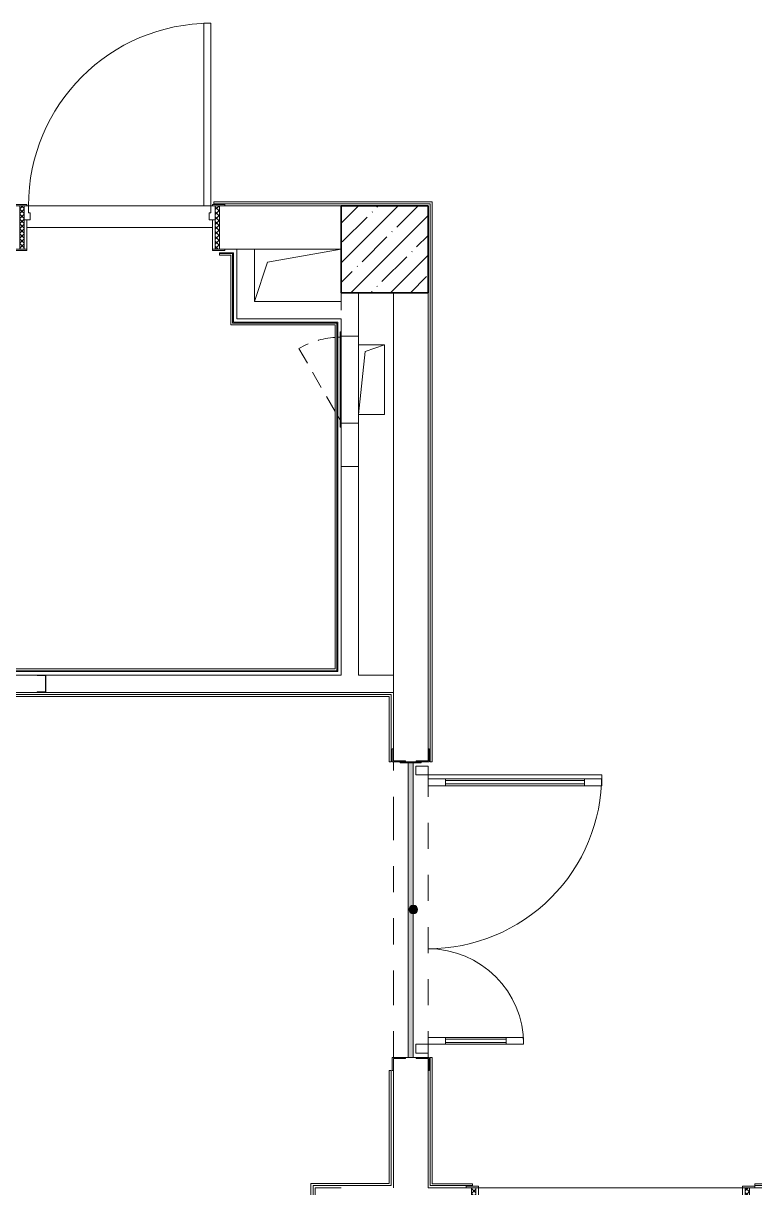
# Model space of a CAD drawing. Header units: millimetres. Extents: x 5993 to 95364, y 94667 to 143522.
# Drawn here: x 42086 to 42429, y 119147 to 119693 of the extents above; entities that cross this region are included whole.
import ezdxf

# ---------------------------------------------------------------- set-up
doc = ezdxf.new("R2010")
doc.units = ezdxf.units.MM
doc.linetypes.add('200_ШТРИХ_ш1п0_6_', pattern=[160, 100, -60])
doc.linetypes.add('Штрих короткий', pattern=[300, 150, -150])
for name, color, linetype, lineweight in [('0-2', 7, 'Continuous', 9), ('Двери', 7, 'Continuous', 9), ('Каркас_Импост', 7, 'Continuous', 13), ('Каркас_Импост-1', 7, 'Continuous', 9), ('Марки обобщенной модели', 7, 'Continuous', 9), ('Несущие колонны', 7, 'Continuous', 9), ('Несущие колонны-1', 7, 'Continuous', 35), ('Обобщенные модели', 7, 'Continuous', 9), ('Общие ребра', 7, 'Continuous', 9), ('Окна', 7, 'Continuous', 9), ('Открывание в плане-2', 7, '200_ШТРИХ_ш1п0_6_', 9), ('Открывание-1', 7, 'Continuous', 9), ('Панель', 7, 'Continuous', 13), ('Перекрытия', 7, 'Continuous', 9), ('Перемычка-1', 7, 'Штрих короткий', 9), ('Перемычка_Пунктирные линии-1', 7, '200_ШТРИХ_ш1п0_6_', 9), ('Стены', 7, 'Continuous', 9), ('Стены-1', 7, 'Continuous', 13), ('Элементы узлов', 7, 'Continuous', 9)]:
    doc.layers.add(name, color=color, linetype=linetype, lineweight=lineweight)
doc.layers.add('Обобщенные модели-3', color=7, linetype='Continuous', lineweight=9, true_color=0xcf5e07)

# ---------------------------------------------------------------- blocks, each defined once
blk = doc.blocks.new('BSC_Колонна _Прямоугольная - 500х500-V16-АИ2_01_План напольных покрытий и плинтусов 1го этажа _Часть 1_')
at = {"layer": 'Несущие колонны'}
h = blk.add_hatch(dxfattribs=at)
h.set_pattern_fill('FP_23', color=256, style=0, pattern_type=2)
h.set_pattern_definition([(45, (-7650, -69250), (-114.04925, 114.04925), []), (45, (-7535.95, -69250), (-114.04925, 114.04925), [201.613, -40.323, 3.353, -36.97])])
h.paths.add_polyline_path([(-250, -250), (250, -250), (250, 250), (-250, 250)], flags=0)
at = {"layer": 'Несущие колонны-1'}
for p, q in [((250, 250), (-250, 250)), ((-250, 250), (-250, -250)), ((250, -250), (250, 250)), ((-250, -250), (250, -250))]:
    blk.add_line(p, q, dxfattribs=at)
blk = doc.blocks.new('Проем_Дверь_Прямоугольный - 1700х2400h_дверные проемы-28051688-АИ2_01_План напольных покрытий и плинтусов 1го этажа _Часть 1_')
at = {"layer": 'Перемычка-1'}
for p, q in [((850, 100), (-850, 100)), ((-500, -100), (-850, -100)), ((500, -100), (-500, -100)), ((850, -100), (500, -100))]:
    blk.add_line(p, q, dxfattribs=at)
blk = doc.blocks.new('Дверь_СКБ_2Ст_Внутренняя_ШЕР - СОШ_Д-31__Дв_1600x2100h_ЛК_Лифтовой холл _зона безопасности МГН__EIS60-26412756-АИ2_01_План напольных покрытий и плинтусов 1го этажа _Часть 1_')
at = {"layer": 'Двери'}
h = blk.add_hatch(dxfattribs=at)
h.set_pattern_fill('FP_56', color=256, style=0, pattern_type=2)
h.set_pattern_definition([(135, (1501.41, 189.685), (-14.14214, -14.14214), []), (225, (1501.41, 189.685), (14.14214, -14.14214), [])])
h.paths.add_polyline_path([(812.5, -125), (812.5, 125), (787.5, 125), (787.5, -125)], flags=0)
at = {"layer": 'Каркас_Импост-1'}
h = blk.add_hatch(dxfattribs=at)
h.set_pattern_fill('FP_57', color=256, style=0, pattern_type=2)
h.set_pattern_definition([(45, (-621.384, 189.685), (-14.1421, 14.1421), []), (135, (-621.384, 189.685), (-14.1421, -14.1421), [])])
h.paths.add_polyline_path([(-762.5, -125), (-762.5, 125), (-787.5, 125), (-787.5, -125)], flags=0)
at = {"layer": 'Каркас_Импост'}
for p, q in [((-747.5, 133), (-817.5, 133)), ((-817.5, 133), (-817.5, 125)), ((-817.5, 125), (-747.5, 125)), ((-762.5, 125), (-787.5, 125)), ((-787.5, 125), (-787.5, -125)), ((-737.5, 125), (-762.5, 125)), ((-762.5, 125), (-762.5, 45)), ((-762.5, -125), (-762.5, 125)), ((-747.5, 125), (-762.5, 125)), ((-762.5, 125), (-762.5, 124)), ((-762.5, 124), (-747.5, 124)), ((-747.5, 125), (-747.5, 133)), ((-747.5, 124), (-747.5, 125)), ((-737.5, 100), (-737.5, 125)), ((-727.5, 100), (-737.5, 100)), ((-727.5, 45), (-727.5, 100)), ((762.5, 100), (752.5, 100)), ((752.5, 100), (752.5, 45)), ((762.5, 125), (762.5, 100)), ((787.5, 125), (762.5, 125)), ((842.5, 133), (772.5, 133)), ((772.5, 133), (772.5, 125)), ((787.5, 125), (772.5, 125)), ((772.5, 125), (772.5, 124)), ((772.5, 125), (842.5, 125)), ((772.5, 124), (787.5, 124)), ((787.5, 45), (787.5, 125)), ((812.5, 125), (787.5, 125)), ((787.5, 125), (787.5, -125)), ((787.5, 124), (787.5, 125)), ((812.5, -125), (812.5, 125)), ((842.5, 125), (842.5, 133)), ((-762.5, 45), (-727.5, 45)), ((-747.5, 45), (-762.5, 45)), ((-762.5, 45), (-762.5, -125)), ((-747.5, -125), (-747.5, 45)), ((752.5, 45), (787.5, 45)), ((787.5, 45), (772.5, 45)), ((772.5, 45), (772.5, -125)), ((787.5, -125), (787.5, 45)), ((-747.5, -125), (-817.5, -125)), ((-817.5, -125), (-817.5, -133)), ((-817.5, -133), (-747.5, -133)), ((-787.5, -125), (-762.5, -125)), ((-762.5, -125), (-747.5, -125)), ((-747.5, -133), (-747.5, -125)), ((772.5, -125), (787.5, -125)), ((842.5, -125), (772.5, -125)), ((772.5, -125), (772.5, -133)), ((772.5, -133), (842.5, -133)), ((787.5, -125), (812.5, -125)), ((842.5, -133), (842.5, -125))]:
    blk.add_line(p, q, dxfattribs=at)
at = {"layer": 'Открывание-1'}
for centre, radius, start, end in [((-737.5, 125), 1000, 0, 90), ((762.5, 125), 500, 90, 180)]:
    blk.add_arc(centre, radius, start, end, dxfattribs=at)
at = {"layer": 'Панель'}
for p, q in [((-737.5, 1125), (-737.5, 125)), ((-712.5, 1125), (-737.5, 1125)), ((-712.5, 125), (-712.5, 1125)), ((762.5, 625), (737.5, 625)), ((737.5, 625), (737.5, 125)), ((762.5, 125), (762.5, 625)), ((-737.5, 125), (-712.5, 125)), ((737.5, 125), (762.5, 125))]:
    blk.add_line(p, q, dxfattribs=at)
blk = doc.blocks.new('Дверь_СКБ_1Ст_Внутренняя_ШЕР - СОШ_Д-11_Дв_1150x2100h_с_у МГН и персонала_ КЛГ-25955112-АИ2_01_План напольных покрытий и плинтусов 1го этажа _Часть 1_')
at = {"layer": 'Двери'}
h = blk.add_hatch(dxfattribs=at)
h.set_pattern_fill('FP_58', color=256, style=0, pattern_type=2)
h.set_pattern_definition([(135, (1726.41, 189.685), (-14.14214, -14.14214), []), (225, (1726.41, 189.685), (14.14214, -14.14214), [])])
h.paths.add_polyline_path([(587.5, -125), (587.5, 125), (562.5, 125), (562.5, -125)], flags=0)
at = {"layer": 'Каркас_Импост-1'}
h = blk.add_hatch(dxfattribs=at)
h.set_pattern_fill('FP_59', color=256, style=0, pattern_type=2)
h.set_pattern_definition([(45, (-396.384, 189.685), (-14.1421, 14.1421), []), (135, (-396.384, 189.685), (-14.1421, -14.1421), [])])
h.paths.add_polyline_path([(-537.5, -125), (-537.5, 125), (-562.5, 125), (-562.5, -125)], flags=0)
at = {"layer": 'Каркас_Импост'}
for p, q in [((-522.5, 133), (-592.5, 133)), ((-592.5, 133), (-592.5, 125)), ((-592.5, 125), (-522.5, 125)), ((-537.5, 125), (-562.5, 125)), ((-562.5, 125), (-562.5, -125)), ((-512.5, 125), (-537.5, 125)), ((-537.5, 125), (-537.5, 45)), ((-537.5, -125), (-537.5, 125)), ((-522.5, 125), (-537.5, 125)), ((-537.5, 125), (-537.5, 124)), ((-537.5, 124), (-522.5, 124)), ((-522.5, 125), (-522.5, 133)), ((-522.5, 124), (-522.5, 125)), ((-512.5, 85), (-512.5, 125)), ((-502.5, 85), (-512.5, 85)), ((-502.5, 45), (-502.5, 85)), ((537.5, 85), (527.5, 85)), ((527.5, 85), (527.5, 45)), ((537.5, 125), (537.5, 85)), ((562.5, 125), (537.5, 125)), ((617.5, 133), (547.5, 133)), ((547.5, 133), (547.5, 125)), ((562.5, 125), (547.5, 125)), ((547.5, 125), (547.5, 124)), ((547.5, 125), (617.5, 125)), ((547.5, 124), (562.5, 124)), ((562.5, 45), (562.5, 125)), ((587.5, 125), (562.5, 125)), ((562.5, 125), (562.5, -125)), ((562.5, 124), (562.5, 125)), ((587.5, -125), (587.5, 125)), ((617.5, 125), (617.5, 133)), ((-537.5, 45), (-502.5, 45)), ((-522.5, 45), (-537.5, 45)), ((-537.5, 45), (-537.5, -125)), ((-522.5, -125), (-522.5, 45)), ((527.5, 45), (562.5, 45)), ((562.5, 45), (547.5, 45)), ((547.5, 45), (547.5, -125)), ((562.5, -125), (562.5, 45)), ((-522.5, -125), (-592.5, -125)), ((-592.5, -125), (-592.5, -133)), ((-592.5, -133), (-522.5, -133)), ((-562.5, -125), (-537.5, -125)), ((-537.5, -125), (-522.5, -125)), ((-522.5, -133), (-522.5, -125)), ((547.5, -125), (562.5, -125)), ((617.5, -125), (547.5, -125)), ((547.5, -125), (547.5, -133)), ((547.5, -133), (617.5, -133)), ((562.5, -125), (587.5, -125)), ((617.5, -133), (617.5, -125))]:
    blk.add_line(p, q, dxfattribs=at)
at = {"layer": 'Открывание-1'}
blk.add_arc((537.5, 125), 1050, 90, 180, dxfattribs=at)
at = {"layer": 'Панель'}
for p, q in [((537.5, 1175), (497.5, 1175)), ((497.5, 1175), (497.5, 125)), ((537.5, 125), (537.5, 1175)), ((497.5, 125), (537.5, 125))]:
    blk.add_line(p, q, dxfattribs=at)
blk = doc.blocks.new('Дверь_Витражная_СКБ_2Ст2 - ДВВ_ДАО_СОШ_Классы-26508392-АИ2_01_План напольных покрытий и плинтусов 1го этажа _Часть 1_')
at = {"layer": 'Двери'}
for p, q in [((-775, 1035), (-775, 35)), ((775, 585), (775, 35))]:
    blk.add_line(p, q, dxfattribs=at)
for centre, radius, start, end in [((-775, 35), 1000, 360, 90), ((775, 35), 550, 90, 180)]:
    blk.add_arc(centre, radius, start, end, dxfattribs=at)
at = {"layer": 'Элементы узлов'}
for p, q in [((-753, 1035), (-713, 1035)), ((-753, 1035), (-753, 35)), ((-713, 1035), (-753, 1035)), ((-753, 1035), (-753, 35)), ((-713, 1035), (-713, 35)), ((-713, 35), (-713, 1035)), ((-753, 935), (-713, 935)), ((-743, 935), (-743, 135)), ((-723, 935), (-723, 135)), ((775, 585), (735, 585)), ((735, 585), (735, 35)), ((775, 585), (735, 585)), ((735, 585), (735, 35)), ((775, 585), (775, 35)), ((775, 35), (775, 585)), ((775, 485), (735, 485)), ((745, 485), (745, 135)), ((765, 485), (765, 135)), ((-753, 135), (-713, 135)), ((775, 135), (735, 135)), ((-825, 35), (-825, -35)), ((-775, 35), (-825, 35)), ((-775, 35), (-825, 35)), ((-825, 35), (-825, -35)), ((-775, -35), (-775, 35)), ((-775, -35), (-775, 35)), ((-713, 35), (-753, 35)), ((-753, 35), (-713, 35)), ((735, 35), (775, 35)), ((735, 35), (775, 35)), ((775, -35), (775, 35)), ((775, 35), (825, 35)), ((775, 35), (775, -35)), ((825, 35), (775, 35)), ((825, 35), (825, -35)), ((825, -35), (825, 35)), ((-825, -35), (-775, -35)), ((-825, -35), (-775, -35)), ((825, -35), (775, -35)), ((775, -35), (825, -35))]:
    blk.add_line(p, q, dxfattribs=at)
blk = doc.blocks.new('Фахверк_СКБ_Уголок - 200_4010-27904286-АИ2_01_План напольных покрытий и плинтусов 1го этажа _Часть 1_')
at = {"layer": 'Обобщенные модели'}
for p, q in [((200, 156), (125, 156)), ((125, 156), (125, 81)), ((131, 81), (131, 150)), ((131, 150), (200, 150)), ((200, 150), (200, 156)), ((125, 81), (131, 81)), ((131, 19), (125, 19)), ((125, 19), (125, -56)), ((131, -50), (131, 19)), ((125, -56), (200, -56)), ((200, -50), (131, -50)), ((200, -56), (200, -50))]:
    blk.add_line(p, q, dxfattribs=at)
blk = doc.blocks.new('154_Фахверк_СКБ_Швеллер - Тип_100_4010-27789772-АИ2_01_План напольных покрытий и плинтусов 1го этажа _Часть 1_')
at = {"layer": 'Обобщенные модели'}
for p, q in [((175, 50), (125, 50)), ((125, 50), (125, -50)), ((128, 47), (175, 47)), ((128, -47), (128, 47)), ((175, 47), (175, 50)), ((125, -50), (175, -50)), ((175, -47), (128, -47)), ((175, -50), (175, -47))]:
    blk.add_line(p, q, dxfattribs=at)
blk = doc.blocks.new('154_Стойка_СКБ_Уголок - СМ-2530_200-28213945-АИ2_01_План напольных покрытий и плинтусов 1го этажа _Часть 1_')
at = {"layer": 'Обобщенные модели'}
for p, q in [((125, 156), (125, 81)), ((200, 156), (125, 156)), ((131, 81), (131, 150)), ((131, 150), (200, 150)), ((200, 150), (200, 156)), ((125, 81), (131, 81)), ((131, 19), (125, 19)), ((125, 19), (125, -56)), ((131, -50), (131, 19)), ((125, -56), (200, -56)), ((200, -50), (131, -50)), ((200, -56), (200, -50))]:
    blk.add_line(p, q, dxfattribs=at)
blk = doc.blocks.new('Стойка_Влож_Полоса боковая - Полоса-28213942-АИ2_01_План напольных покрытий и плинтусов 1го этажа _Часть 1_')
at = {"layer": 'Обобщенные модели'}
for p, q in [((-5, 60), (0, 60)), ((-5, -60), (-5, 60)), ((0, 31), (0, -31)), ((0, -60), (-5, -60))]:
    blk.add_line(p, q, dxfattribs=at)
blk = doc.blocks.new('AR_Отверстие Ниша - Лючок-32401620-АИ2_01_План напольных покрытий и плинтусов 1го этажа _Часть 1_')
at = {"layer": 'Окна'}
for p, q in [((250, 50), (-250, 50)), ((-250, 50), (-250, -50)), ((250, -50), (250, 50)), ((-250, -50), (250, -50))]:
    blk.add_line(p, q, dxfattribs=at)
blk = doc.blocks.new('Л_Общий_Лючок - Лючок-V203-АИ2_01_План напольных покрытий и плинтусов 1го этажа _Часть 1_')
at = {"layer": 'Окна'}
for p, q in [((524, 6), (-24, 6)), ((-24, 6), (-24, 0)), ((-24, 0), (0, 0)), ((500, 0), (524, 0)), ((524, 6), (524, 0))]:
    blk.add_line(p, q, dxfattribs=at)
at = {"layer": 'Открывание в плане-2'}
for p, q in [((66.6, 35), (428.6, 244)), ((16.4, 6), (40.6, 20))]:
    blk.add_line(p, q, dxfattribs=at)
for start, end in [(4.13027, 30), (0.70805, 2.36015)]:
    blk.add_arc((6, 0), 488, start, end, dxfattribs=at)
blk = doc.blocks.new('АР_Перемычка1 - АР_Перемычка 2-29726453-АИ2_01_План напольных покрытий и плинтусов 1го этажа _Часть 1_')
at = {"layer": 'Перемычка_Пунктирные линии-1'}
for p, q in [((-250, 50), (0, 50)), ((-250, -50), (-250, 50)), ((500, 50), (750, 50)), ((750, 50), (750, -50)), ((-250, -50), (0, -50)), ((500, -50), (750, -50))]:
    blk.add_line(p, q, dxfattribs=at)
blk = doc.blocks.new('AR_Отверстие прямоугольное _в плите_ - AR_Отверстие прямоугольное _в плите_-V227-АИ2_01_План напольных покрытий и плинтусов 1го этажа _Часть 1_')
at = {"layer": 'Обобщенные модели'}
for p, q in [((75, 200), (-75, 200)), ((-75, -200), (-37.5, 162.5)), ((-37.5, 162.5), (75, 200)), ((75, -200), (75, 200)), ((-75, -200), (75, -200))]:
    blk.add_line(p, q, dxfattribs=at)
blk = doc.blocks.new('AR_Отверстие прямоугольное _в плите_ - AR_Отверстие прямоугольное _в плите_-V291-АИ2_01_План напольных покрытий и плинтусов 1го этажа _Часть 1_')
at = {"layer": 'Обобщенные модели'}
for p, q in [((250, 150), (-250, 150)), ((-175, 75), (250, 150)), ((-249.9, -149.7), (-175, 75))]:
    blk.add_line(p, q, dxfattribs=at)

msp = doc.modelspace()

# ---------------------------------------------------------------- hatches: boundary and pattern name
at = {"layer": 'Марки обобщенной модели'}
h = msp.add_hatch(color=256, dxfattribs=at)
edge = h.paths.add_edge_path(flags=0)
edge.add_arc((42268.78, 119277.71), 2.03, 0, 360)
at = {"layer": 'Обобщенные модели-3'}
msp.add_hatch(color=256, dxfattribs=at).paths.add_polyline_path([(42267.56, 119208.52), (42268.78, 119208.52), (42268.78, 119346.49), (42266.33, 119346.49), (42266.33, 119208.52)], flags=0)

# ---------------------------------------------------------------- linework, layer by layer
at = {"layer": 'Марки обобщенной модели'}
msp.add_circle((42268.78, 119277.71), 2.03, dxfattribs=at)
at = {"layer": 'Обобщенные модели'}
for p, q in [((42266.33, 119318.41), (42266.33, 119346.49)), ((42268.78, 119346.49), (42268.78, 119208.52)), ((42266.33, 119237.01), (42266.33, 119318.41)), ((42266.33, 119208.52), (42266.33, 119237.01))]:
    msp.add_line(p, q, dxfattribs=at)
at = {"layer": 'Общие ребра'}
for p, q in [((42184.12, 119584.98), (42178.02, 119584.98)), ((42184.12, 119584.98), (42184.12, 119584.16)), ((42184.12, 119552.42), (42184.12, 119584.16)), ((42184.53, 119552.42), (42184.12, 119552.42)), ((42232.15, 119552.42), (42184.53, 119552.42)), ((42232.15, 119552.42), (42232.96, 119552.42)), ((42232.96, 119390.44), (42232.96, 119552.42)), ((41944.82, 119389.63), (42232.96, 119389.63)), ((42232.96, 119390.44), (42232.96, 119389.63))]:
    msp.add_line(p, q, dxfattribs=at)
at = {"layer": 'Перекрытия'}
for p, q in [((42173.95, 119607.28), (42088.49, 119607.28)), ((42087.67, 119597.13), (42174.76, 119597.13)), ((42186.16, 119586.98), (42180.46, 119586.98)), ((42299.3, 119147.48), (42423.02, 119147.48))]:
    msp.add_line(p, q, dxfattribs=at)
at = {"layer": 'Стены'}
for p, q in [((42175.28, 119609.23), (42277.57, 119609.23)), ((42175.28, 119608.34), (42175.28, 119609.23)), ((42276.67, 119608.34), (42175.28, 119608.34)), ((42276.67, 119346.89), (42276.67, 119608.34)), ((42277.57, 119609.23), (42277.57, 119346.89)), ((41775.08, 119378.48), (42258.44, 119378.48)), ((42257.46, 119377.5), (41775.08, 119377.5)), ((42257.46, 119346.97), (42257.46, 119377.5)), ((42258.44, 119378.48), (42258.44, 119346.97)), ((42258.44, 119346.97), (42257.46, 119346.97)), ((42277.57, 119346.89), (42276.67, 119346.89)), ((42276.67, 119148.45), (42276.67, 119208.52)), ((42277.57, 119208.52), (42276.67, 119208.52)), ((42277.57, 119208.52), (42277.57, 119149.35)), ((42257.46, 119149.43), (42257.46, 119202.44)), ((42258.44, 119202.44), (42257.46, 119202.44)), ((42258.44, 119202.44), (42258.44, 119148.45)), ((42220.83, 118808.63), (42220.83, 119149.43)), ((42220.83, 119149.43), (42257.46, 119149.43)), ((42221.81, 119148.45), (42221.81, 118808.63)), ((42258.44, 119148.45), (42221.81, 119148.45)), ((42296.5, 119148.45), (42276.67, 119148.45)), ((42277.57, 119149.35), (42296.5, 119149.35)), ((42296.5, 119148.45), (42296.5, 119149.35)), ((42428.72, 119149.35), (42440.68, 119149.35)), ((42428.72, 119148.45), (42428.72, 119149.35)), ((42441.58, 119148.45), (42428.72, 119148.45))]:
    msp.add_line(p, q, dxfattribs=at)
at = {"layer": 'Стены-1'}
for p, q in [((42235, 119607.36), (42180.46, 119607.36)), ((42184.53, 119585.38), (42178.02, 119585.38)), ((42178.02, 119585.38), (42178.02, 119584.16)), ((42180.46, 119587.01), (42235, 119587.01)), ((42184.53, 119584.98), (42184.53, 119585.38)), ((42184.53, 119584.16), (42184.53, 119584.98)), ((42186.16, 119586.98), (42186.16, 119554.45)), ((42194.3, 119586.98), (42186.16, 119586.98)), ((42194.3, 119562.59), (42194.3, 119586.98)), ((42178.02, 119584.16), (42183.31, 119584.16)), ((42183.31, 119584.16), (42183.31, 119551.6)), ((42184.53, 119552.83), (42184.53, 119584.16)), ((42235, 119562.59), (42194.3, 119562.59)), ((42235, 119566.66), (42235, 119562.59)), ((42243.14, 119546.31), (42243.14, 119566.66)), ((42259.42, 119566.66), (42259.42, 119353)), ((42275.69, 119353), (42275.69, 119566.66)), ((42183.31, 119551.6), (42184.12, 119551.6)), ((42184.12, 119551.6), (42184.53, 119551.6)), ((42232.15, 119552.83), (42184.53, 119552.83)), ((42184.53, 119551.6), (42232.15, 119551.6)), ((42186.16, 119554.45), (42194.3, 119554.45)), ((42194.3, 119554.45), (42235, 119554.45)), ((42232.96, 119552.83), (42232.15, 119552.83)), ((42232.15, 119551.6), (42232.15, 119390.44)), ((42233.37, 119552.83), (42232.96, 119552.83)), ((42233.37, 119390.44), (42233.37, 119552.83)), ((42235, 119554.45), (42235, 119548.27)), ((42235, 119503.66), (42235, 119387.59)), ((42243.14, 119387.59), (42243.14, 119505.62)), ((42232.15, 119390.44), (41944.82, 119390.44)), ((41944.82, 119389.22), (42233.37, 119389.22)), ((42233.37, 119389.63), (42233.37, 119390.44)), ((42233.37, 119389.22), (42233.37, 119389.63)), ((42092.55, 119387.59), (41941.97, 119387.59)), ((42235, 119387.59), (42096.62, 119387.59)), ((42259.42, 119387.59), (42243.14, 119387.59)), ((42259.42, 119379.45), (42259.42, 119387.59)), ((41905.35, 119379.45), (42092.55, 119379.45)), ((42096.62, 119379.45), (42259.42, 119379.45)), ((42270.08, 119208.52), (42265.03, 119208.52)), ((42259.42, 119202.42), (42259.42, 119147.48)), ((42275.69, 119147.48), (42275.69, 119202.42)), ((42235, 119147.48), (42222.79, 119147.48)), ((42222.79, 119147.48), (42222.79, 119139.34)), ((42293.6, 119147.48), (42275.69, 119147.48)), ((42442.56, 119147.48), (42428.72, 119147.48))]:
    msp.add_line(p, q, dxfattribs=at)

# ---------------------------------------------------------------- block references
at = {"layer": '0-2', "xscale": 0.08139549610658335, "yscale": 0.08139549610658335, "zscale": 0.08139549610658335}
for name, p in [('Дверь_СКБ_1Ст_Внутренняя_ШЕР - СОШ_Д-11_Дв_1150x2100h_с_у МГН и персонала_ КЛГ-25955112-АИ2_01_План напольных покрытий и плинтусов 1го этажа _Часть 1_', (42130.2, 119597.19)), ('BSC_Колонна _Прямоугольная - 500х500-V16-АИ2_01_План напольных покрытий и плинтусов 1го этажа _Часть 1_', (42255.35, 119587.01)), ('AR_Отверстие прямоугольное _в плите_ - AR_Отверстие прямоугольное _в плите_-V291-АИ2_01_План напольных покрытий и плинтусов 1го этажа _Часть 1_', (42214.65, 119574.77)), ('AR_Отверстие прямоугольное _в плите_ - AR_Отверстие прямоугольное _в плите_-V227-АИ2_01_План напольных покрытий и плинтусов 1го этажа _Часть 1_', (42249.24, 119525.94))]:
    msp.add_blockref(name, p, dxfattribs=at)
for name, p, rotation in [('АР_Перемычка1 - АР_Перемычка 2-29726453-АИ2_01_План напольных покрытий и плинтусов 1го этажа _Часть 1_', (42239.07, 119546.31), 269.9999999999999), ('Л_Общий_Лючок - Лючок-V203-АИ2_01_План напольных покрытий и плинтусов 1го этажа _Часть 1_', (42235, 119505.62), 89.99999999999991), ('AR_Отверстие Ниша - Лючок-32401620-АИ2_01_План напольных покрытий и плинтусов 1го этажа _Часть 1_', (42239.07, 119525.96), 269.9999999999999), ('154_Фахверк_СКБ_Швеллер - Тип_100_4010-27789772-АИ2_01_План напольных покрытий и плинтусов 1го этажа _Часть 1_', (42106.8, 119383.52), 180), ('154_Стойка_СКБ_Уголок - СМ-2530_200-28213945-АИ2_01_План напольных покрытий и плинтусов 1го этажа _Часть 1_', (42271.63, 119336.72), 89.99999999999991), ('Проем_Дверь_Прямоугольный - 1700х2400h_дверные проемы-28051688-АИ2_01_План напольных покрытий и плинтусов 1го этажа _Часть 1_', (42267.56, 119277.71), 269.9999999999999), ('Стойка_Влож_Полоса боковая - Полоса-28213942-АИ2_01_План напольных покрытий и плинтусов 1го этажа _Часть 1_', (42267.56, 119346.89), 89.99999999999991), ('Дверь_Витражная_СКБ_2Ст2 - ДВВ_ДАО_СОШ_Классы-26508392-АИ2_01_План напольных покрытий и плинтусов 1го этажа _Часть 1_', (42272.85, 119277.71), 269.9999999999981), ('Фахверк_СКБ_Уголок - 200_4010-27904286-АИ2_01_План напольных покрытий и плинтусов 1го этажа _Часть 1_', (42263.49, 119218.7), 269.9999999999999), ('Дверь_СКБ_2Ст_Внутренняя_ШЕР - СОШ_Д-31__Дв_1600x2100h_ЛК_Лифтовой холл _зона безопасности МГН__EIS60-26412756-АИ2_01_План напольных покрытий и плинтусов 1го этажа _Часть 1_', (42362.18, 119137.3), 180)]:
    msp.add_blockref(name, p, dxfattribs=dict(at, rotation=rotation))

doc.saveas('drawing.dxf')
